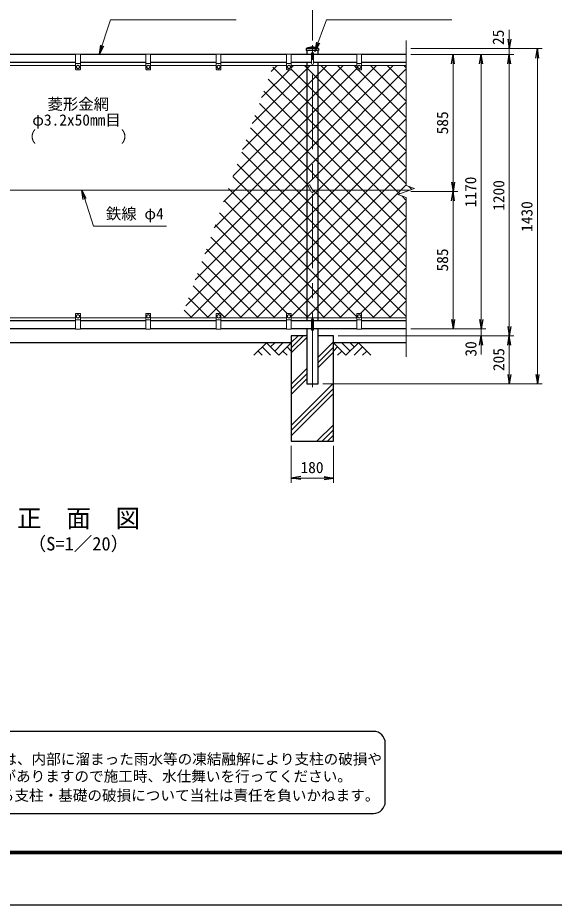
# Model space of a CAD drawing. Units: millimetres, scale not verified. Extents: x -4200 to 4200, y -2970 to 2970.
# Drawn here: x -2642 to -353, y -2970 to 817 of the extents above; entities that cross this region are included whole.
import ezdxf
from ezdxf.enums import TextEntityAlignment as Align

# ---------------------------------------------------------------- set-up
doc = ezdxf.new("R2010")
doc.units = ezdxf.units.MM
doc.header["$LTSCALE"] = 10
doc.linetypes.add('USER1', pattern=[50.8, 31.75, -6.35, 6.35, -6.35])
for name, color, linetype, lineweight in [('0-0_D-STR1', 1, 'Continuous', 25), ('0-1_D-STR3', 3, 'Continuous', 13), ('0-2_D-BMK', 2, 'USER1', 13), ('0-3_D-STR-DIM', 7, 'Continuous', 13), ('0-6_D-STR4', 7, 'Continuous', 25), ('0-7_D-BGD', 7, 'Continuous', 25), ('0-8_D-DCR-HCH', 7, 'Continuous', 13), ('0-9_D-STR-TXT', 7, 'Continuous', 13), ('0-A_D-TTL-TXT', 7, 'Continuous', 25), ('0-B_D-STR2', 7, 'Continuous', 13), ('0-C_D-TTL', 7, 'Continuous', 25)]:
    doc.layers.add(name, color=color, linetype=linetype, lineweight=lineweight)
doc.layers.add('0-4_0', color=7, linetype='Continuous')
doc.styles.add('ＭＳ ゴシック', font='')
doc.styles.get('ＭＳ ゴシック').set_extended_font_data('MS Gothic')

# ---------------------------------------------------------------- blocks, each defined once
blk = doc.blocks.new('_Open')
at = {"layer": '0-4_0'}
blk.add_line((-10, 1.667), (0, 0), dxfattribs=at)
blk.add_lwpolyline([(-10, -1.667), (0, 0), (-10, 0)], dxfattribs=at)

msp = doc.modelspace()

# ---------------------------------------------------------------- linework, layer by layer
at = {"layer": '0-0_D-STR1'}
for p, q in [((-1411.07, 685.33), (-1411.07, 677)), ((-1358.87, 685), (-1411.07, 685)), ((-1358.87, 685.33), (-1358.87, 677)), ((-2394.97, 660), (-2674.97, 660)), ((-2094.97, 660), (-2374.97, 660)), ((-1794.97, 660), (-2074.97, 660)), ((-1494.97, 660), (-1774.97, 660)), ((-1388.97, 660), (-1474.97, 660)), ((-1358.87, 677), (-1411.07, 677)), ((-1409.27, 677), (-1409.27, 660)), ((-1194.97, 660), (-1380.97, 660)), ((-1360.67, 660), (-1360.67, 677)), ((-984.97, 660), (-1174.97, 660)), ((-2394.97, 626), (-2674.97, 626)), ((-2094.97, 626), (-2374.97, 626)), ((-1794.97, 626), (-2074.97, 626)), ((-1494.97, 626), (-1774.97, 626)), ((-1388.97, 626), (-1474.97, 626)), ((-1409.27, 626), (-1409.27, -476)), ((-1194.97, 626), (-1380.97, 626)), ((-1360.67, -476), (-1360.67, 626)), ((-984.97, 626), (-1174.97, 626)), ((-2394.97, -476), (-2674.97, -476)), ((-2094.97, -476), (-2374.97, -476)), ((-1794.97, -476), (-2074.97, -476)), ((-1494.97, -476), (-1774.97, -476)), ((-1388.97, -476), (-1474.97, -476)), ((-1194.97, -476), (-1380.97, -476)), ((-984.97, -476), (-1174.97, -476)), ((-2394.97, -510), (-2674.97, -510)), ((-2094.97, -510), (-2374.97, -510)), ((-1794.97, -510), (-2074.97, -510)), ((-1494.97, -510), (-1774.97, -510)), ((-1388.97, -510), (-1474.97, -510)), ((-1409.27, -510), (-1409.27, -745)), ((-1194.97, -510), (-1380.97, -510)), ((-984.97, -510), (-1174.97, -510))]:
    msp.add_line(p, q, dxfattribs=at)
msp.add_lwpolyline([(-1409.27, -745), (-1360.67, -745), (-1360.67, -510)], dxfattribs=at)
for centre, radius, start, end in [((-1410.07, 685.33), 1, 122.29827, 180), ((-1384.97, 632.66), 59.34, 64.40505, 115.59495), ((-1359.87, 685.33), 1, 0, 57.70173)]:
    msp.add_arc(centre, radius, start, end, dxfattribs=at)
at = {"layer": '0-1_D-STR3'}
for p, q in [((-2394.97, 662), (-2394.97, 597)), ((-2374.97, 662), (-2394.97, 662)), ((-2374.97, 662), (-2374.97, 597)), ((-2094.97, 662), (-2094.97, 597)), ((-2074.97, 662), (-2094.97, 662)), ((-2074.97, 662), (-2074.97, 597)), ((-1794.97, 662), (-1794.97, 597)), ((-1774.97, 662), (-1794.97, 662)), ((-1774.97, 662), (-1774.97, 597)), ((-1494.97, 662), (-1494.97, 597)), ((-1474.97, 662), (-1494.97, 662)), ((-1474.97, 662), (-1474.97, 597)), ((-1388.97, 621), (-1388.97, 665)), ((-1380.97, 621), (-1380.97, 665)), ((-1194.97, 662), (-1194.97, 597)), ((-1174.97, 662), (-1194.97, 662)), ((-1174.97, 662), (-1174.97, 597)), ((-2674.97, 613), (-2394.97, 613)), ((-2374.97, 622), (-2394.97, 622)), ((-2391.47, 610.74), (-2384.97, 614.5)), ((-2391.47, 610.74), (-2391.47, 603.26)), ((-2384.97, 614.5), (-2378.47, 610.74)), ((-2378.47, 610.74), (-2378.47, 603.26)), ((-2374.97, 613), (-2094.97, 613)), ((-2074.97, 622), (-2094.97, 622)), ((-2091.47, 610.74), (-2084.97, 614.5)), ((-2091.47, 610.74), (-2091.47, 603.26)), ((-2084.97, 614.5), (-2078.47, 610.74)), ((-2078.47, 610.74), (-2078.47, 603.26)), ((-2074.97, 613), (-1794.97, 613)), ((-1774.97, 622), (-1794.97, 622)), ((-1791.47, 610.74), (-1784.97, 614.5)), ((-1791.47, 610.74), (-1791.47, 603.26)), ((-1784.97, 614.5), (-1778.47, 610.74)), ((-1778.47, 610.74), (-1778.47, 603.26)), ((-1774.97, 613), (-1494.97, 613)), ((-1474.97, 622), (-1494.97, 622)), ((-1491.47, 610.74), (-1484.97, 614.5)), ((-1491.47, 610.74), (-1491.47, 603.26)), ((-1484.97, 614.5), (-1478.47, 610.74)), ((-1478.47, 610.74), (-1478.47, 603.26)), ((-1474.97, 613), (-1194.97, 613)), ((-1174.97, 622), (-1194.97, 622)), ((-1191.47, 610.74), (-1184.97, 614.5)), ((-1191.47, 610.74), (-1191.47, 603.26)), ((-1184.97, 614.5), (-1178.47, 610.74)), ((-1178.47, 610.74), (-1178.47, 603.26)), ((-1174.97, 613), (-984.97, 613)), ((-2376.97, 595), (-2392.97, 595)), ((-2076.97, 595), (-2092.97, 595)), ((-1776.97, 595), (-1792.97, 595)), ((-1476.97, 595), (-1492.97, 595)), ((-1176.97, 595), (-1192.97, 595)), ((-1393.06, 81), (-3383.82, 81)), ((-1404.37, 100.59), (-1397.44, 104.59)), ((-1404.37, 100.59), (-1388.44, 73)), ((-1397.44, 104.59), (-1381.51, 77)), ((-968.49, 81), (-1383.82, 81)), ((-2394.97, -512), (-2394.97, -447)), ((-2376.97, -445), (-2392.97, -445)), ((-2391.47, -460.74), (-2391.47, -453.26)), ((-2378.47, -460.74), (-2378.47, -453.26)), ((-2374.97, -512), (-2374.97, -447)), ((-2094.97, -512), (-2094.97, -447)), ((-2076.97, -445), (-2092.97, -445)), ((-2091.47, -460.74), (-2091.47, -453.26)), ((-2078.47, -460.74), (-2078.47, -453.26)), ((-2074.97, -512), (-2074.97, -447)), ((-1794.97, -512), (-1794.97, -447)), ((-1776.97, -445), (-1792.97, -445)), ((-1791.47, -460.74), (-1791.47, -453.26)), ((-1778.47, -460.74), (-1778.47, -453.26)), ((-1774.97, -512), (-1774.97, -447)), ((-1494.97, -512), (-1494.97, -447)), ((-1476.97, -445), (-1492.97, -445)), ((-1491.47, -460.74), (-1491.47, -453.26)), ((-1478.47, -460.74), (-1478.47, -453.26)), ((-1474.97, -512), (-1474.97, -447)), ((-1194.97, -512), (-1194.97, -447)), ((-1176.97, -445), (-1192.97, -445)), ((-1191.47, -460.74), (-1191.47, -453.26)), ((-1178.47, -460.74), (-1178.47, -453.26)), ((-1174.97, -512), (-1174.97, -447)), ((-2674.97, -463), (-2394.97, -463)), ((-2374.97, -472), (-2394.97, -472)), ((-2391.47, -460.74), (-2384.97, -464.5)), ((-2384.97, -464.5), (-2378.47, -460.74)), ((-2374.97, -463), (-2094.97, -463)), ((-2074.97, -472), (-2094.97, -472)), ((-2091.47, -460.74), (-2084.97, -464.5)), ((-2084.97, -464.5), (-2078.47, -460.74)), ((-2074.97, -463), (-1794.97, -463)), ((-1774.97, -472), (-1794.97, -472)), ((-1791.47, -460.74), (-1784.97, -464.5)), ((-1784.97, -464.5), (-1778.47, -460.74)), ((-1774.97, -463), (-1494.97, -463)), ((-1474.97, -472), (-1494.97, -472)), ((-1491.47, -460.74), (-1484.97, -464.5)), ((-1484.97, -464.5), (-1478.47, -460.74)), ((-1474.97, -463), (-1194.97, -463)), ((-1388.97, -515), (-1388.97, -471)), ((-1380.97, -515), (-1380.97, -471)), ((-1174.97, -472), (-1194.97, -472)), ((-1191.47, -460.74), (-1184.97, -464.5)), ((-1184.97, -464.5), (-1178.47, -460.74)), ((-1174.97, -463), (-984.97, -463)), ((-2374.97, -512), (-2394.97, -512)), ((-2074.97, -512), (-2094.97, -512)), ((-1774.97, -512), (-1794.97, -512)), ((-1474.97, -512), (-1494.97, -512)), ((-1174.97, -512), (-1194.97, -512))]:
    msp.add_line(p, q, dxfattribs=at)
for points in [[(-2391.47, 603.26), (-2384.97, 599.5), (-2378.47, 603.26)], [(-2091.47, 603.26), (-2084.97, 599.5), (-2078.47, 603.26)], [(-1791.47, 603.26), (-1784.97, 599.5), (-1778.47, 603.26)], [(-1491.47, 603.26), (-1484.97, 599.5), (-1478.47, 603.26)], [(-1191.47, 603.26), (-1184.97, 599.5), (-1178.47, 603.26)], [(-2391.47, -453.26), (-2384.97, -449.5), (-2378.47, -453.26)], [(-2091.47, -453.26), (-2084.97, -449.5), (-2078.47, -453.26)], [(-1791.47, -453.26), (-1784.97, -449.5), (-1778.47, -453.26)], [(-1491.47, -453.26), (-1484.97, -449.5), (-1478.47, -453.26)], [(-1191.47, -453.26), (-1184.97, -449.5), (-1178.47, -453.26)]]:
    msp.add_lwpolyline(points, dxfattribs=at)
for centre in [(-2384.97, 607), (-2084.97, 607), (-1784.97, 607), (-1484.97, 607), (-1184.97, 607), (-2384.97, -457), (-2084.97, -457), (-1784.97, -457), (-1484.97, -457), (-1184.97, -457)]:
    msp.add_circle(centre, 6.49, dxfattribs=at)
for centre, radius, start, end in [((-1384.97, 665), 4, 0, 180), ((-1384.97, 621), 4, 180, 0), ((-2392.97, 597), 2, 180, 270), ((-2376.97, 597), 2, 270, 0), ((-2092.97, 597), 2, 180, 270), ((-2076.97, 597), 2, 270, 0), ((-1792.97, 597), 2, 180, 270), ((-1776.97, 597), 2, 270, 0), ((-1492.97, 597), 2, 180, 270), ((-1476.97, 597), 2, 270, 0), ((-1192.97, 597), 2, 180, 270), ((-1176.97, 597), 2, 270, 0), ((-1384.97, 75), 4, 210, 30), ((-2392.97, -447), 2, 90, 180), ((-2376.97, -447), 2, 0, 90), ((-2092.97, -447), 2, 90, 180), ((-2076.97, -447), 2, 0, 90), ((-1792.97, -447), 2, 90, 180), ((-1776.97, -447), 2, 0, 90), ((-1492.97, -447), 2, 90, 180), ((-1476.97, -447), 2, 0, 90), ((-1192.97, -447), 2, 90, 180), ((-1176.97, -447), 2, 0, 90), ((-1384.97, -471), 4, 0, 180), ((-1384.97, -515), 4, 180, 0)]:
    msp.add_arc(centre, radius, start, end, dxfattribs=at)
at = {"layer": '0-2_D-BMK'}
msp.add_line((-1384.97, -760), (-1384.97, 700), dxfattribs=at)
at = {"layer": '0-3_D-STR-DIM'}
for p, q in [((-1384.97, 720), (-1384.97, 995)), ((-1384.97, 720), (-1384.97, 995)), ((-544.97, 725), (-544.97, 765)), ((-984.97, 720), (-984.97, 100.65)), ((-964.97, 685), (-404.97, 685)), ((-964.97, 685), (-524.97, 685)), ((-544.97, 660), (-544.97, 685)), ((-964.97, 660), (-644.97, 660)), ((-964.97, 660), (-524.97, 660)), ((-964.97, 660), (-524.97, 660)), ((-964.97, 660), (-764.97, 660)), ((-424.97, 645), (-424.97, -705)), ((-784.97, 115), (-784.97, 620)), ((-664.97, 620), (-664.97, -470)), ((-544.97, -500), (-544.97, 620)), ((-544.97, 620), (-544.97, 580)), ((-1020.21, 62.17), (-949.74, 87.83)), ((-949.74, 87.83), (-984.97, 100.65)), ((-984.97, 49.35), (-1020.21, 62.17)), ((-984.97, 49.35), (-984.97, -630)), ((-964.97, 75), (-764.97, 75)), ((-964.97, 75), (-764.97, 75)), ((-784.97, -470), (-784.97, 35)), ((-664.97, -470), (-664.97, -430)), ((-964.97, -510), (-644.97, -510)), ((-964.97, -510), (-644.97, -510)), ((-964.97, -510), (-764.97, -510)), ((-664.97, -510), (-664.97, -540)), ((-1274.97, -540), (-644.97, -540)), ((-1274.97, -540), (-524.97, -540)), ((-1274.97, -540), (-524.97, -540)), ((-664.97, -580), (-664.97, -620)), ((-544.97, -580), (-544.97, -705)), ((-1340.67, -745), (-404.97, -745)), ((-1340.67, -745), (-524.97, -745)), ((-1474.97, -1010), (-1474.97, -1167.32)), ((-1294.97, -1010), (-1294.97, -1167.32)), ((-1434.97, -1147.32), (-1334.97, -1147.32))]:
    msp.add_line(p, q, dxfattribs=at)
at = {"layer": '0-6_D-STR4'}
msp.add_line((-1294.97, -540), (-1360.67, -540), dxfattribs=at)
msp.add_lwpolyline([(-1409.27, -540), (-1474.97, -540), (-1474.97, -990), (-1294.97, -990), (-1294.97, -540)], dxfattribs=at)
at = {"layer": '0-7_D-BGD'}
for p, q in [((-1474.97, -570), (-3294.97, -570)), ((-984.97, -570), (-1294.97, -570))]:
    msp.add_line(p, q, dxfattribs=at)
at = {"layer": '0-8_D-DCR-HCH'}
for p, q in [((-1474.97, -591.3), (-1423.67, -540)), ((-1474.97, -569.21), (-1445.77, -540)), ((-1474.97, -613.4), (-1409.27, -547.7)), ((-1360.67, -631.68), (-1294.97, -565.98)), ((-1581.4, -570), (-1634.61, -623.21)), ((-1616.87, -605.47), (-1599.05, -623.21)), ((-1599.14, -587.74), (-1563.5, -623.21)), ((-1581.4, -570), (-1528.19, -623.21)), ((-1563.66, -587.74), (-1545.92, -570)), ((-1545.92, -605.47), (-1510.45, -570)), ((-1528.19, -623.21), (-1474.97, -570)), ((-1510.45, -605.47), (-1492.63, -623.21)), ((-1492.71, -587.74), (-1474.97, -605.39)), ((-1360.67, -653.78), (-1294.97, -588.08)), ((-1241.76, -623.21), (-1294.97, -570)), ((-1277.24, -587.74), (-1294.97, -605.39)), ((-1259.5, -605.47), (-1277.32, -623.21)), ((-1224.03, -605.47), (-1259.5, -570)), ((-1188.55, -570), (-1241.76, -623.21)), ((-1206.2, -587.83), (-1224.03, -570)), ((-1170.81, -587.74), (-1206.45, -623.21)), ((-1188.55, -570), (-1135.34, -623.21)), ((-1153.08, -605.47), (-1170.89, -623.21)), ((-1360.67, -675.88), (-1294.97, -610.18)), ((-1474.97, -745.98), (-1409.27, -680.28)), ((-1474.97, -768.08), (-1409.27, -702.38)), ((-1474.97, -790.18), (-1409.27, -724.48)), ((-1474.97, -922.76), (-1294.97, -742.76)), ((-1474.97, -944.86), (-1294.97, -764.86)), ((-1474.97, -966.96), (-1294.97, -786.96)), ((-1365.44, -990), (-1294.97, -919.54)), ((-1343.34, -990), (-1294.97, -941.63)), ((-1321.24, -990), (-1294.97, -963.73))]:
    msp.add_line(p, q, dxfattribs=at)
at = {"layer": '0-9_D-STR-TXT'}
for points in [[(-1710.31, 808.26), (-2246.26, 808.26), (-2294.35, 661.9)], [(-789.58, 808), (-1324.26, 808), (-1374.29, 674.44)], [(-2008.02, -72.63), (-2319.35, -72.63), (-2367.45, 79.09)]]:
    msp.add_lwpolyline(points, dxfattribs=at)
at = {"layer": '0-A_D-TTL-TXT', "color": 2}
for p, q in [((-1124.19, -2228.16), (-3569.74, -2228.16)), ((-1074.19, -2528.16), (-1074.19, -2278.16)), ((-3569.74, -2578.16), (-1124.19, -2578.16))]:
    msp.add_line(p, q, dxfattribs=at)
for centre, start, end in [((-1124.19, -2278.16), 0, 90), ((-1124.19, -2528.16), 270, 0)]:
    msp.add_arc(centre, 50, start, end, dxfattribs=at)
at = {"layer": '0-B_D-STR2'}
for p, q in [((-1561.32, 587.62), (-1535.94, 613)), ((-1474.97, 603.25), (-1465.23, 613)), ((-1360.67, 576.13), (-1323.8, 613)), ((-1360.67, 505.42), (-1253.09, 613)), ((-1360.67, 364), (-1111.67, 613)), ((-1360.67, 293.29), (-1040.96, 613)), ((-984.97, 249.34), (-1348.63, 613)), ((-984.97, 320.05), (-1277.92, 613)), ((-1194.97, 600.76), (-1207.21, 613)), ((-984.97, 461.48), (-1136.5, 613)), ((-984.97, 532.19), (-1065.79, 613)), ((-984.97, 602.9), (-995.08, 613)), ((-1601.78, 476.44), (-1483.23, 595)), ((-1409.27, 527.53), (-1360.67, 576.13)), ((-1360.67, 222.58), (-984.97, 598.28)), ((-984.97, 390.76), (-1189.21, 595)), ((-1409.27, 390.8), (-1573.27, 554.79)), ((-1682.71, 254.09), (-1409.27, 527.53)), ((-1409.27, 320.09), (-1592.14, 502.95)), ((-1409.27, 456.82), (-1360.67, 505.42)), ((-1360.67, 151.87), (-984.97, 527.57)), ((-1723.18, 142.91), (-1409.27, 456.82)), ((-1409.27, 249.38), (-1611, 451.11)), ((-1409.27, 178.67), (-1629.87, 399.27)), ((-1360.67, 342.2), (-1409.27, 390.8)), ((-1409.27, 315.4), (-1360.67, 364)), ((-1099.47, 81), (-1360.67, 342.2)), ((-1643.67, 81), (-1409.27, 315.4)), ((-1360.67, 271.49), (-1409.27, 320.09)), ((-1219.41, 81), (-984.97, 315.43)), ((-1453.03, 81), (-1667.61, 295.58)), ((-1409.27, 244.69), (-1360.67, 293.29)), ((-1170.18, 81), (-1360.67, 271.49)), ((-1523.74, 81), (-1686.48, 243.74)), ((-1572.96, 81), (-1409.27, 244.69)), ((-1360.67, 200.78), (-1409.27, 249.38)), ((-1148.7, 81), (-984.97, 244.72)), ((-1594.45, 81), (-1705.35, 191.9)), ((-1409.27, 173.98), (-1360.67, 222.58)), ((-1240.9, 81), (-1360.67, 200.78)), ((-1502.25, 81), (-1409.27, 173.98)), ((-1360.67, 130.07), (-1409.27, 178.67)), ((-1409.27, 103.27), (-1360.67, 151.87)), ((-1077.99, 81), (-984.97, 174.01)), ((-1665.16, 81), (-1724.22, 140.06)), ((-1311.61, 81), (-1360.67, 130.07)), ((-1925.5, -412.96), (-1431.54, 81)), ((-1885.04, -301.79), (-1502.25, 81)), ((-1844.57, -190.61), (-1572.96, 81)), ((-1804.11, -79.44), (-1643.67, 81)), ((-1409.27, -174.89), (-1665.16, 81)), ((-1409.27, -104.17), (-1594.45, 81)), ((-1409.27, -33.46), (-1523.74, 81)), ((-1409.27, 37.25), (-1453.03, 81)), ((-1431.54, 81), (-1409.27, 103.27)), ((-1360.67, -60.27), (-1219.41, 81)), ((-1360.67, -130.98), (-1148.7, 81)), ((-1360.67, -201.69), (-1077.99, 81)), ((-1360.67, -272.4), (-1007.28, 81)), ((-984.97, -245.63), (-1311.61, 81)), ((-984.97, -174.92), (-1240.9, 81)), ((-984.97, -104.21), (-1170.18, 81)), ((-984.97, -33.5), (-1099.47, 81)), ((-1007.28, 81), (-984.97, 103.3)), ((-960.84, 83.79), (-973.54, 96.49)), ((-984.97, 37.21), (-1004.06, 56.29)), ((-1409.27, -316.31), (-1761.96, 36.37)), ((-1360.67, -11.35), (-1409.27, 37.25)), ((-1409.27, -387.02), (-1780.82, -15.47)), ((-1360.67, -82.06), (-1409.27, -33.46)), ((-984.97, -387.05), (-1360.67, -11.35)), ((-1409.27, -108.87), (-1360.67, -60.27)), ((-1763.41, -463), (-1409.27, -108.87)), ((-1360.67, -152.77), (-1409.27, -104.17)), ((-984.97, -457.76), (-1360.67, -82.06)), ((-1339.14, -463), (-984.97, -108.83)), ((-1492.71, -445), (-1818.56, -119.15)), ((-1409.27, -179.58), (-1360.67, -130.98)), ((-1545.42, -463), (-1837.43, -170.99)), ((-1692.7, -463), (-1409.27, -179.58)), ((-1360.67, -223.49), (-1409.27, -174.89)), ((-1050.45, -463), (-1360.67, -152.77)), ((-1268.43, -463), (-984.97, -179.54)), ((-1616.13, -463), (-1856.3, -222.83)), ((-1409.27, -250.29), (-1360.67, -201.69)), ((-1121.16, -463), (-1360.67, -223.49)), ((-1621.99, -463), (-1409.27, -250.29)), ((-1179.72, -445), (-984.97, -250.25)), ((-1686.84, -463), (-1875.17, -274.68)), ((-1409.27, -321), (-1360.67, -272.4)), ((-1757.56, -463), (-1894.04, -326.52)), ((-1551.28, -463), (-1409.27, -321)), ((-1360.67, -364.91), (-1409.27, -316.31)), ((-1127.01, -463), (-984.97, -320.96)), ((-1828.27, -463), (-1912.91, -378.36)), ((-1262.58, -463), (-1360.67, -364.91)), ((-1360.67, -435.62), (-1409.27, -387.02)), ((-1056.3, -463), (-984.97, -391.67)), ((-1898.98, -463), (-1931.78, -430.2)), ((-1333.29, -463), (-1360.67, -435.62)), ((-1474.71, -463), (-1474.97, -462.74)), ((-1197.72, -463), (-1194.97, -460.25)), ((-985.59, -463), (-984.97, -462.38))]:
    msp.add_line(p, q, dxfattribs=at)
for points in [[(-1642.25, 365.27), (-1409.27, 598.24), (-1394.51, 613)], [(-1012.68, 64.92), (-1028.76, 81), (-1360.67, 412.91), (-1409.27, 461.51), (-1554.4, 606.63)], [(-984.97, 178.63), (-1360.67, 554.33), (-1409.27, 602.93), (-1419.34, 613)], [(-1763.64, 31.74), (-1714.38, 81), (-1409.27, 386.11), (-1360.67, 434.71), (-1194.97, 600.41)], [(-984.97, 107.92), (-1360.67, 483.62), (-1409.27, 532.22), (-1474.97, 597.92)], [(-1904.83, -463), (-1409.27, 32.55), (-1360.83, 81), (-1360.67, 81.15), (-984.97, 456.85)], [(-1834.12, -463), (-1409.27, -38.16), (-1360.67, 10.44), (-1290.12, 81), (-984.97, 386.14)], [(-1402.81, 101.49), (-1409.27, 107.96), (-1648.74, 347.43)], [(-1194.97, -459.9), (-1360.67, -294.2), (-1409.27, -245.6), (-1735.87, 81), (-1743.09, 88.22)], [(-984.97, -316.34), (-1360.67, 59.36), (-1382.32, 81), (-1385.87, 84.56)], [(-1474.97, -457.41), (-1409.27, -391.71), (-1360.67, -343.11), (-984.97, 32.59)], [(-1404, -463), (-1409.27, -457.73), (-1799.69, -67.31)], [(-1409.85, -463), (-1409.27, -462.42), (-1360.67, -413.82), (-984.97, -38.12)]]:
    msp.add_lwpolyline(points, dxfattribs=at)
at = {"layer": '0-C_D-TTL', "color": 2}
msp.add_lwpolyline([(-4200, 2970), (4200, 2970), (4200, -2970), (-4200, -2970)], close=True, dxfattribs=at)
at = {"layer": '0-C_D-TTL'}
for points in [[(-3930, 2750), (3930, 2750), (3930, -2750), (-3930, -2750)], [(-3927.5, 2747.5), (3927.5, 2747.5), (3927.5, -2747.5), (-3927.5, -2747.5)], [(-3925, 2745), (3925, 2745), (3925, -2745), (-3925, -2745)], [(-3922.5, 2742.5), (3922.5, 2742.5), (3922.5, -2742.5), (-3922.5, -2742.5)], [(-3920, 2740), (3920, 2740), (3920, -2740), (-3920, -2740)]]:
    msp.add_lwpolyline(points, close=True, dxfattribs=at)

# ---------------------------------------------------------------- block references
at = {"layer": '0-3_D-STR-DIM', "xscale": 4, "yscale": 4}
for p, rotation in [((-544.97, 685), 270), ((-424.97, 685), 90), ((-784.97, 660), 90), ((-664.97, 660), 90), ((-544.97, 660), 90), ((-544.97, 660), 90), ((-784.97, 75), 270), ((-784.97, 75), 90), ((-784.97, -510), 270), ((-664.97, -510), 270), ((-664.97, -510), 270), ((-544.97, -540), 270), ((-664.97, -540), 90), ((-544.97, -540), 90), ((-544.97, -745), 270), ((-424.97, -745), 270), ((-1474.97, -1147.32), 180)]:
    msp.add_blockref('_Open', p, dxfattribs=dict(at, rotation=rotation))
msp.add_blockref('_Open', (-1294.97, -1147.32), dxfattribs=at)
at = {"layer": '0-9_D-STR-TXT', "xscale": 4, "yscale": 4}
for p, rotation in [((-2294.97, 660), 251.80943), ((-1374.99, 672.57), 249.46512), ((-2368.05, 81), 107.58773)]:
    msp.add_blockref('_Open', p, dxfattribs=dict(at, rotation=rotation))

# ---------------------------------------------------------------- texts
at = {"layer": '0-3_D-STR-DIM', "style": 'ＭＳ ゴシック'}
for s, p in [('25', (-553.7, 700.65)), ('585', (-791.72, 319.27)), ('1170', (-671.72, 8.1)), ('1200', (-551.72, -6.9)), ('1430', (-431.72, -96.9)), ('585', (-791.72, -265.73)), ('30', (-670.58, -628.89)), ('205', (-551.72, -690.85))]:
    msp.add_text(s, height=48.09, rotation=90, dxfattribs=at).set_placement(p, align=Align.BOTTOM_LEFT)
msp.add_text('180', height=48.09, dxfattribs=at).set_placement((-1435.62, -1140.57), align=Align.BOTTOM_LEFT)
at = {"layer": '0-9_D-STR-TXT', "style": 'ＭＳ ゴシック'}
for s, p in [('菱形金網', (-2514.92, 409.9)), ('φ3.2x50mm目', (-2579.9, 342.31)), ('（\u3000\u3000   \u3000\u3000）', (-2628.63, 270.66)), ('鉄線 φ4', (-2265.64, -57.76))]:
    msp.add_text(s, height=48.09, dxfattribs=at).set_placement(p, align=Align.BOTTOM_LEFT)
at = {"layer": '0-A_D-TTL-TXT', "style": 'ＭＳ ゴシック'}
for s, height, p in [('正\u3000面\u3000図', 76.98, (-2644.87, -1380.39)), ('（S=1／20）', 57.7, (-2599.39, -1473.59)), ('凍結の恐れがある場所への設置は、内部に溜まった雨水等の凍結融解により支柱の破損や', 45.67, (-3579.56, -2382.83)), ('コンクリート基礎の破損の恐れがありますので施工時、水仕舞いを行ってください。', 45.67, (-3583.67, -2456.26)), ('施工による水仕舞い不備で起こる支柱・基礎の破損について当社は責任を負いかねます。 ', 45.67, (-3590.66, -2537.75))]:
    msp.add_text(s, height=height, dxfattribs=at).set_placement(p, align=Align.BOTTOM_LEFT)

doc.saveas('drawing.dxf')
